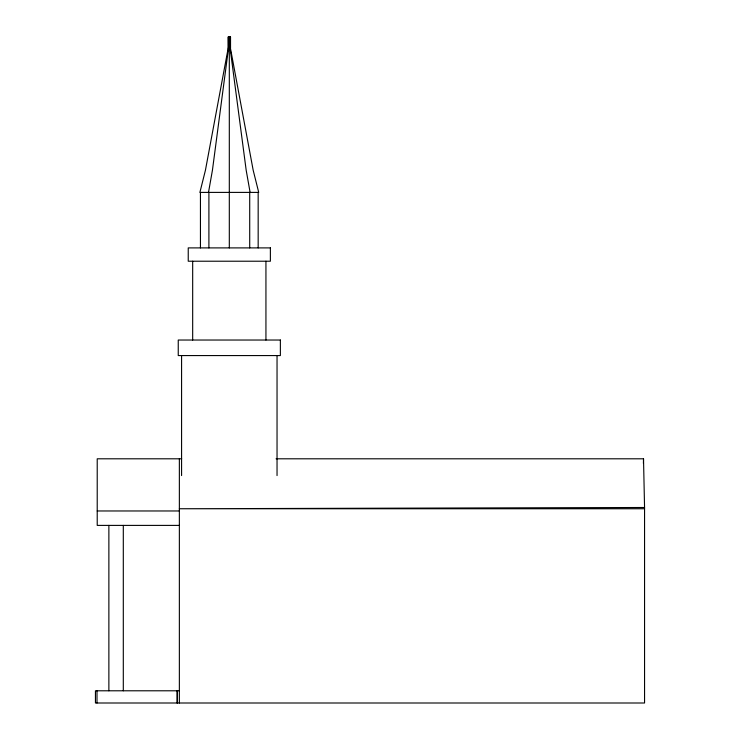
<?xml version="1.0" encoding="UTF-8"?>
<svg xmlns="http://www.w3.org/2000/svg" width="740" height="740" viewBox="0 0 740 740"><rect width="100%" height="100%" fill="white"/><g stroke="black" fill="none" stroke-linecap="round" stroke-linejoin="round"><path stroke-width="1.11" d="M643.421 463.407L643.513 458.8L276.075 458.8M208.504 192.4L212.436 170.2L228.521 48.1L228.447 37M228.197 48.1L205.442 170.2L199.893 192.4L258.723 192.4L253.173 170.2L230.418 48.1M179.358 690.79L95.442 690.79L95.442 703L644.559 703L644.559 507.501L179.358 508.75L644.559 508.75M181.661 458.8L97.218 458.8L97.218 525.4L179.358 525.4M97.218 510.97L179.358 510.97M250.111 192.4L246.179 170.2L230.094 48.1M643.513 458.8L644.559 507.501M277.038 355.857L277.038 475.57M265.938 261.22L265.938 340.03M258.168 192.4L258.168 247.9M249.713 192.4L249.713 247.9M230.168 37L230.168 48.1M229.308 37L229.308 247.9M208.902 192.4L208.902 247.9M200.447 192.4L200.447 247.9M192.678 261.22L192.678 340.03M181.578 355.857L181.578 475.57M179.358 458.8L179.358 703M177.36 690.79L177.36 703M177.138 690.79L177.138 703M123.303 525.4L123.303 690.79M108.873 525.4L108.873 690.79M96.996 690.79L96.996 703M230.529 37L228.087 37L228.087 48.1L230.529 48.1L230.529 37M270.377 247.9L188.238 247.9L188.238 261.22L270.377 261.22L270.377 247.9M280.368 340.03L178.248 340.03L178.248 355.57L280.368 355.57L280.368 340.03"/></g></svg>
